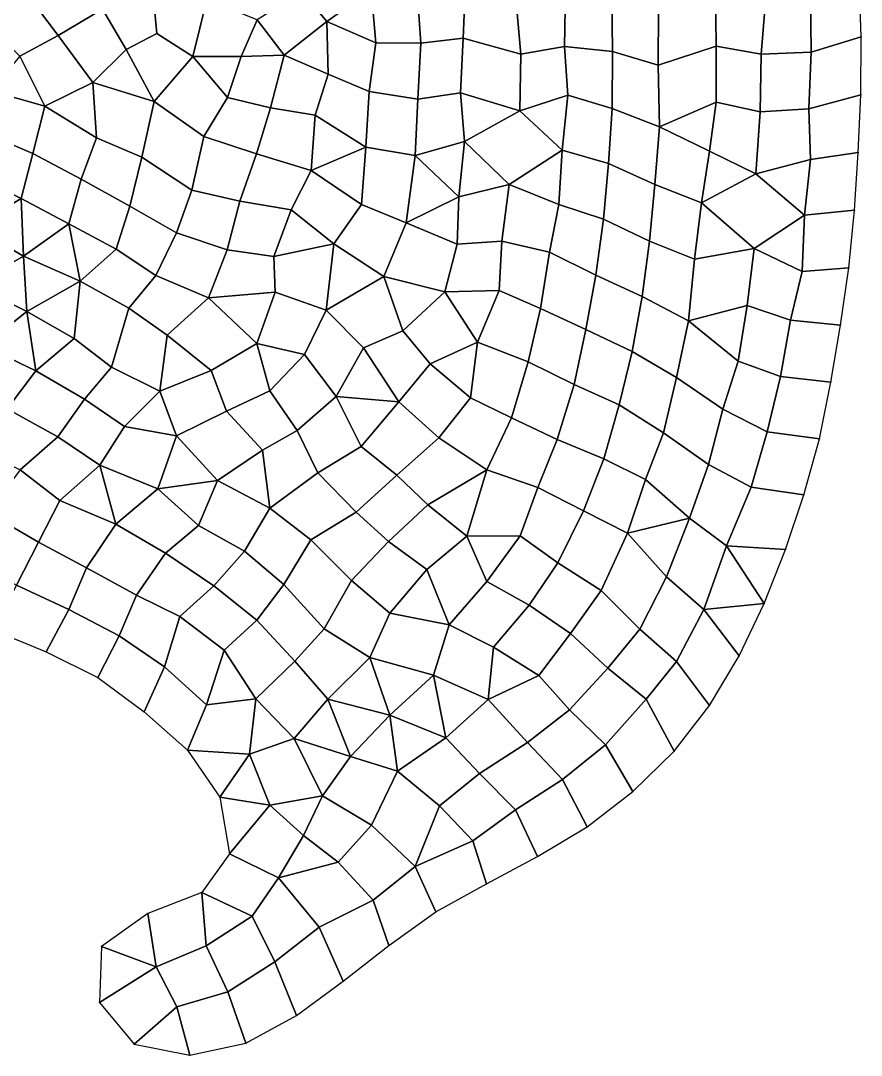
# Model space of a CAD drawing. Extents: x 380827 to 407438, y 6452886 to 6483357.
# Drawn here: x 387704 to 389445, y 6455724 to 6457866 of the extents above; entities that cross this region are included whole.
import ezdxf

# ---------------------------------------------------------------- set-up
doc = ezdxf.new("R2010")
doc.units = 0
for name, color, linetype in [('MESH_BOUND', 25, 'CONTINUOUS'), ('MESH_ELEMS', 18, 'CONTINUOUS'), ('MESH_NODES', 18, 'CONTINUOUS')]:
    doc.layers.add(name, color=color, linetype=linetype)

msp = doc.modelspace()

# ---------------------------------------------------------------- linework, layer by layer
at = {"layer": 'MESH_BOUND', "color": 25}
for points in [[(389444.937, 6457833.05, -0.003), (389440.752, 6457952.85, -0.002)], [(389443.866, 6457713.18, -0.006), (389444.937, 6457833.05, -0.003)], [(389438.583, 6457593.41, -0.003), (389443.866, 6457713.18, -0.006)], [(389430.709, 6457473.78, -0.001), (389438.583, 6457593.41, -0.003)], [(389418.852, 6457354.5, 0), (389430.709, 6457473.78, -0.001)], [(389401.864, 6457235.84, 0), (389418.852, 6457354.5, 0)], [(389381.888, 6457117.62, 0), (389401.864, 6457235.84, 0)], [(389358.033, 6457000.14, -0.001), (389381.888, 6457117.62, 0)], [(389326.099, 6456884.6, 0), (389358.033, 6457000.14, -0.001)], [(389287.913, 6456770.99, 0.001), (389326.099, 6456884.6, 0)], [(389243.524, 6456659.65, 0.001), (389287.913, 6456770.99, 0.001)], [(389192.122, 6456551.39, 0.001), (389243.524, 6456659.65, 0.001)], [(387645.717, 6456604.62, 0.006), (387756.762, 6456559.53, 0.016)], [(387756.762, 6456559.53, 0.016), (387863.608, 6456506.52, 0.007)], [(389130.595, 6456448.57, -0.002), (389192.122, 6456551.39, 0.001)], [(387863.608, 6456506.52, 0.007), (387959.884, 6456435.35, 0.004)], [(389057.439, 6456353.78, 0), (389130.595, 6456448.57, -0.002)], [(387959.884, 6456435.35, 0.004), (388049.17, 6456355.44, 0.009)], [(388049.17, 6456355.44, 0.009), (388116.151, 6456258.31, -0.041)], [(388971.958, 6456269.89, -0.023), (389057.439, 6456353.78, 0)], [(388116.151, 6456258.31, -0.041), (388136.516, 6456140.72, -0.054)], [(388876.841, 6456197.27, -0.001), (388971.958, 6456269.89, -0.023)], [(388774.239, 6456135.38, -0.05), (388876.841, 6456197.27, -0.001)], [(388136.516, 6456140.72, -0.054), (388078.772, 6456060.75, -0.377)], [(388668.625, 6456078.66, -0.037), (388774.239, 6456135.38, -0.05)], [(388563.576, 6456021.12, 0.042), (388668.625, 6456078.66, -0.037)], [(388078.772, 6456060.75, -0.377), (387967.043, 6456017.34, -0.343)], [(387967.043, 6456017.34, -0.343), (387871.595, 6455949.48, -0.621)], [(388466.21, 6455951.33, 0.065), (388563.576, 6456021.12, 0.042)], [(387871.595, 6455949.48, -0.621), (387867.337, 6455833.25, -0.447)], [(388371.802, 6455877.44, 0.036), (388466.21, 6455951.33, 0.065)], [(388275.228, 6455806.41, -0.105), (388371.802, 6455877.44, 0.036)], [(387867.337, 6455833.25, -0.447), (387938.968, 6455746.73, -0.694)], [(388170.366, 6455748.74, 0.034), (388275.228, 6455806.41, -0.105)], [(387938.968, 6455746.73, -0.694), (388053.975, 6455723.83, -0.032)], [(388053.975, 6455723.83, -0.032), (388170.366, 6455748.74, 0.034)]]:
    msp.add_polyline3d(points, dxfattribs=at)
at = {"layer": 'MESH_ELEMS', "color": 178}
for points in [[(387557.469, 6457953.29, -11.184), (387631.135, 6457862.02, -10.586), (387717.039, 6457921.04, -11.394), (387641.507, 6457995.83, -13.126)], [(388286.287, 6457926.57, -9.679), (388337.805, 6457864.71, -9.499), (388429.456, 6457930.49, -9.166), (388352.852, 6457995.29, -9.426)], [(387717.039, 6457921.04, -11.394), (387781.692, 6457835.8, -10.48), (387873.406, 6457890.03, -10.465), (387818.106, 6457973.34, -10.967)], [(388525.962, 6457919.73, -8.22), (388532.43, 6457820.07, -6.489), (388620.615, 6457830.15, -6.277), (388624.869, 6457946.15, -7.261)], [(388624.869, 6457946.15, -7.261), (388620.615, 6457830.15, -6.277), (388739.818, 6457797.32, -4.988), (388731.095, 6457897.27, -5.558)], [(389339.974, 6457921.23, -0.626), (389341.005, 6457800.93, -0.494), (389444.937, 6457833.05, -0.003), (389440.752, 6457952.85, -0.002)], [(387631.135, 6457862.02, -10.586), (387702.264, 6457792.89, -10.28), (387781.692, 6457835.8, -10.48), (387717.039, 6457921.04, -11.394)], [(387873.406, 6457890.03, -10.465), (387922.448, 6457806.84, -10.116), (387986.212, 6457840.01, -10.078), (387976.852, 6457934.53, -10.23)], [(387976.852, 6457934.53, -10.23), (387986.212, 6457840.01, -10.078), (388060.499, 6457792.18, -9.878), (388089.701, 6457910.22, -9.96)], [(388193.597, 6457868.09, -9.799), (388249.447, 6457795.05, -9.721), (388337.805, 6457864.71, -9.499), (388286.287, 6457926.57, -9.679)], [(388439.256, 6457820.55, -8.336), (388429.456, 6457930.49, -9.166), (388337.805, 6457864.71, -9.499), (388439.256, 6457820.55, -8.336)], [(388429.456, 6457930.49, -9.166), (388439.256, 6457820.55, -8.336), (388532.43, 6457820.07, -6.489), (388525.962, 6457919.73, -8.22)], [(388731.095, 6457897.27, -5.558), (388739.818, 6457797.32, -4.988), (388830.089, 6457813.11, -5.736), (388832.231, 6457931.23, -6.062)], [(388832.231, 6457931.23, -6.062), (388830.089, 6457813.11, -5.736), (388929.609, 6457802.66, -3.886), (388928.124, 6457919.79, -5.626)], [(389024.89, 6457891.11, -1.837), (389024.135, 6457774.41, -1.478), (389144.657, 6457813.97, -1.06), (389142.931, 6457930.53, -1.215)], [(389142.931, 6457930.53, -1.215), (389144.657, 6457813.97, -1.06), (389237.183, 6457796.84, -0.641), (389245.988, 6457898.11, -0.886)], [(389245.988, 6457898.11, -0.886), (389237.183, 6457796.84, -0.641), (389341.005, 6457800.93, -0.494), (389339.974, 6457921.23, -0.626)], [(388089.701, 6457910.22, -9.96), (388060.499, 6457792.18, -9.878), (388160.559, 6457792.24, -9.76), (388193.597, 6457868.09, -9.799)], [(388928.124, 6457919.79, -5.626), (388929.609, 6457802.66, -3.886), (389024.135, 6457774.41, -1.478), (389024.89, 6457891.11, -1.837)], [(387781.692, 6457835.8, -10.48), (387853.051, 6457738.26, -9.991), (387922.448, 6457806.84, -10.116), (387873.406, 6457890.03, -10.465)], [(388249.447, 6457795.05, -9.721), (388193.597, 6457868.09, -9.799), (388160.559, 6457792.24, -9.76), (388249.447, 6457795.05, -9.721)], [(388340.627, 6457755.73, -8.967), (388337.805, 6457864.71, -9.499), (388249.447, 6457795.05, -9.721), (388340.627, 6457755.73, -8.967)], [(388337.805, 6457864.71, -9.499), (388340.627, 6457755.73, -8.967), (388425.674, 6457719.97, -7.688), (388439.256, 6457820.55, -8.336)], [(387702.264, 6457792.89, -10.28), (387754.162, 6457689.17, -9.941), (387853.051, 6457738.26, -9.991), (387781.692, 6457835.8, -10.48)], [(387922.448, 6457806.84, -10.116), (387980.504, 6457699.18, -9.818), (388060.499, 6457792.18, -9.878), (387986.212, 6457840.01, -10.078)], [(388439.256, 6457820.55, -8.336), (388425.674, 6457719.97, -7.688), (388526.67, 6457703.63, -5.897), (388532.43, 6457820.07, -6.489)], [(388532.43, 6457820.07, -6.489), (388526.67, 6457703.63, -5.897), (388615.048, 6457716.78, -5.567), (388620.615, 6457830.15, -6.277)], [(388620.615, 6457830.15, -6.277), (388615.048, 6457716.78, -5.567), (388737.439, 6457680.04, -3.299), (388739.818, 6457797.32, -4.988)], [(388739.818, 6457797.32, -4.988), (388737.439, 6457680.04, -3.299), (388837.027, 6457712.2, -3.781), (388830.089, 6457813.11, -5.736)], [(388830.089, 6457813.11, -5.736), (388837.027, 6457712.2, -3.781), (388928.719, 6457684.73, -1.797), (388929.609, 6457802.66, -3.886)], [(389024.135, 6457774.41, -1.478), (389027.009, 6457646.8, -1.16), (389144.086, 6457697.98, -0.811), (389144.657, 6457813.97, -1.06)], [(389144.657, 6457813.97, -1.06), (389144.086, 6457697.98, -0.811), (389235.175, 6457677.57, -0.573), (389237.183, 6457796.84, -0.641)], [(389341.005, 6457800.93, -0.494), (389336.175, 6457683.92, -0.315), (389443.866, 6457713.18, -0.006), (389444.937, 6457833.05, -0.003)], [(387754.162, 6457689.17, -9.941), (387702.264, 6457792.89, -10.28), (387641.054, 6457721.17, -10.077), (387754.162, 6457689.17, -9.941)], [(387980.504, 6457699.18, -9.818), (387922.448, 6457806.84, -10.116), (387853.051, 6457738.26, -9.991), (387980.504, 6457699.18, -9.818)], [(388060.499, 6457792.18, -9.878), (387980.504, 6457699.18, -9.818), (388083.04, 6457626.64, -9.548), (388132.013, 6457707.17, -9.672)], [(388160.559, 6457792.24, -9.76), (388060.499, 6457792.18, -9.878), (388132.013, 6457707.17, -9.672), (388160.559, 6457792.24, -9.76)], [(388160.559, 6457792.24, -9.76), (388132.013, 6457707.17, -9.672), (388221.434, 6457686.05, -9.549), (388249.447, 6457795.05, -9.721)], [(388249.447, 6457795.05, -9.721), (388221.434, 6457686.05, -9.549), (388313.867, 6457670.72, -9.082), (388340.627, 6457755.73, -8.967)], [(388929.609, 6457802.66, -3.886), (388928.719, 6457684.73, -1.797), (389027.009, 6457646.8, -1.16), (389024.135, 6457774.41, -1.478)], [(389237.183, 6457796.84, -0.641), (389235.175, 6457677.57, -0.573), (389336.175, 6457683.92, -0.315), (389341.005, 6457800.93, -0.494)], [(388340.627, 6457755.73, -8.967), (388313.867, 6457670.72, -9.082), (388418.989, 6457604.21, -7.721), (388425.674, 6457719.97, -7.688)], [(387860.989, 6457624.03, -9.745), (387853.051, 6457738.26, -9.991), (387754.162, 6457689.17, -9.941), (387860.989, 6457624.03, -9.745)], [(387853.051, 6457738.26, -9.991), (387860.989, 6457624.03, -9.745), (387955.141, 6457583.69, -9.568), (387980.504, 6457699.18, -9.818)], [(387641.054, 6457721.17, -10.077), (387625.187, 6457635.89, -10.001), (387729.207, 6457591.29, -9.762), (387754.162, 6457689.17, -9.941)], [(388132.013, 6457707.17, -9.672), (388083.04, 6457626.64, -9.548), (388192.109, 6457590.83, -9.214), (388221.434, 6457686.05, -9.549)], [(388425.674, 6457719.97, -7.688), (388418.989, 6457604.21, -7.721), (388520.698, 6457586.91, -5.007), (388526.67, 6457703.63, -5.897)], [(388526.67, 6457703.63, -5.897), (388520.698, 6457586.91, -5.007), (388622.794, 6457616.38, -3.654), (388615.048, 6457716.78, -5.567)], [(388737.439, 6457680.04, -3.299), (388615.048, 6457716.78, -5.567), (388622.794, 6457616.38, -3.654), (388737.439, 6457680.04, -3.299)], [(388837.027, 6457712.2, -3.781), (388737.439, 6457680.04, -3.299), (388825.678, 6457598.29, -2.003), (388837.027, 6457712.2, -3.781)], [(388837.027, 6457712.2, -3.781), (388825.678, 6457598.29, -2.003), (388921.581, 6457570.33, -1.557), (388928.719, 6457684.73, -1.797)], [(389336.175, 6457683.92, -0.315), (389339.413, 6457579.09, -0.379), (389438.583, 6457593.41, -0.003), (389443.866, 6457713.18, -0.006)], [(387754.162, 6457689.17, -9.941), (387729.207, 6457591.29, -9.762), (387829.043, 6457538.2, -9.58), (387860.989, 6457624.03, -9.745)], [(387980.504, 6457699.18, -9.818), (387955.141, 6457583.69, -9.568), (388058.486, 6457515.21, -9.192), (388083.04, 6457626.64, -9.548)], [(388221.434, 6457686.05, -9.549), (388192.109, 6457590.83, -9.214), (388305.342, 6457556.3, -8.716), (388313.867, 6457670.72, -9.082)], [(388928.719, 6457684.73, -1.797), (388921.581, 6457570.33, -1.557), (389017.383, 6457527.06, -1.225), (389027.009, 6457646.8, -1.16)], [(389144.086, 6457697.98, -0.811), (389027.009, 6457646.8, -1.16), (389130.76, 6457596.36, -0.83), (389144.086, 6457697.98, -0.811)], [(389144.086, 6457697.98, -0.811), (389130.76, 6457596.36, -0.83), (389226.586, 6457549.52, -0.691), (389235.175, 6457677.57, -0.573)], [(388418.989, 6457604.21, -7.721), (388313.867, 6457670.72, -9.082), (388305.342, 6457556.3, -8.716), (388418.989, 6457604.21, -7.721)], [(388622.794, 6457616.38, -3.654), (388715.425, 6457527.16, -2.582), (388825.678, 6457598.29, -2.003), (388737.439, 6457680.04, -3.299)], [(389235.175, 6457677.57, -0.573), (389226.586, 6457549.52, -0.691), (389339.413, 6457579.09, -0.379), (389336.175, 6457683.92, -0.315)], [(389027.009, 6457646.8, -1.16), (389017.383, 6457527.06, -1.225), (389113.971, 6457489.03, -0.859), (389130.76, 6457596.36, -0.83)], [(387625.187, 6457635.89, -10.001), (387605.084, 6457548.05, -9.745), (387704.914, 6457497.86, -9.452), (387729.207, 6457591.29, -9.762)], [(387860.989, 6457624.03, -9.745), (387829.043, 6457538.2, -9.58), (387929.862, 6457482.37, -9.158), (387955.141, 6457583.69, -9.568)], [(388083.04, 6457626.64, -9.548), (388058.486, 6457515.21, -9.192), (388158.009, 6457492.43, -9.112), (388192.109, 6457590.83, -9.214)], [(388418.989, 6457604.21, -7.721), (388305.342, 6457556.3, -8.716), (388409.986, 6457485.8, -7.987), (388418.989, 6457604.21, -7.721)], [(388418.989, 6457604.21, -7.721), (388409.986, 6457485.8, -7.987), (388502.015, 6457447.96, -5.099), (388520.698, 6457586.91, -5.007)], [(388622.794, 6457616.38, -3.654), (388520.698, 6457586.91, -5.007), (388611.544, 6457501.62, -3.61), (388622.794, 6457616.38, -3.654)], [(388715.425, 6457527.16, -2.582), (388622.794, 6457616.38, -3.654), (388611.544, 6457501.62, -3.61), (388715.425, 6457527.16, -2.582)], [(387729.207, 6457591.29, -9.762), (387704.914, 6457497.86, -9.452), (387803.921, 6457445.77, -8.819), (387829.043, 6457538.2, -9.58)], [(387955.141, 6457583.69, -9.568), (387929.862, 6457482.37, -9.158), (388026.595, 6457426.85, -8.645), (388058.486, 6457515.21, -9.192)], [(388192.109, 6457590.83, -9.214), (388158.009, 6457492.43, -9.112), (388263.84, 6457474.87, -8.811), (388305.342, 6457556.3, -8.716)], [(388611.544, 6457501.62, -3.61), (388520.698, 6457586.91, -5.007), (388502.015, 6457447.96, -5.099), (388611.544, 6457501.62, -3.61)], [(388818.704, 6457485.73, -1.819), (388825.678, 6457598.29, -2.003), (388715.425, 6457527.16, -2.582), (388818.704, 6457485.73, -1.819)], [(388825.678, 6457598.29, -2.003), (388818.704, 6457485.73, -1.819), (388911.233, 6457455.18, -1.496), (388921.581, 6457570.33, -1.557)], [(389226.586, 6457549.52, -0.691), (389130.76, 6457596.36, -0.83), (389113.971, 6457489.03, -0.859), (389226.586, 6457549.52, -0.691)], [(389339.413, 6457579.09, -0.379), (389226.586, 6457549.52, -0.691), (389327.48, 6457463.75, -0.371), (389339.413, 6457579.09, -0.379)], [(389339.413, 6457579.09, -0.379), (389327.48, 6457463.75, -0.371), (389430.709, 6457473.78, -0.001), (389438.583, 6457593.41, -0.003)], [(388305.342, 6457556.3, -8.716), (388263.84, 6457474.87, -8.811), (388352.35, 6457404.18, -8.397), (388409.986, 6457485.8, -7.987)], [(388921.581, 6457570.33, -1.557), (388911.233, 6457455.18, -1.496), (389006.392, 6457409.52, -1.139), (389017.383, 6457527.06, -1.225)], [(387704.914, 6457497.86, -9.452), (387605.084, 6457548.05, -9.745), (387606.927, 6457439.1, -5.639), (387704.914, 6457497.86, -9.452)], [(387829.043, 6457538.2, -9.58), (387803.921, 6457445.77, -8.819), (387901.608, 6457393.31, -7.771), (387929.862, 6457482.37, -9.158)], [(389113.971, 6457489.03, -0.859), (389222.888, 6457394.5, -0.51), (389327.48, 6457463.75, -0.371), (389226.586, 6457549.52, -0.691)], [(388058.486, 6457515.21, -9.192), (388026.595, 6457426.85, -8.645), (388131.245, 6457392.09, -8.509), (388158.009, 6457492.43, -9.112)], [(388611.544, 6457501.62, -3.61), (388607.837, 6457403.84, -3.612), (388700.166, 6457410.04, -2.9), (388715.425, 6457527.16, -2.582)], [(388715.425, 6457527.16, -2.582), (388700.166, 6457410.04, -2.9), (388799.038, 6457387.32, -1.869), (388818.704, 6457485.73, -1.819)], [(389017.383, 6457527.06, -1.225), (389006.392, 6457409.52, -1.139), (389099.576, 6457372.88, -0.774), (389113.971, 6457489.03, -0.859)], [(387704.914, 6457497.86, -9.452), (387606.927, 6457439.1, -5.639), (387709.573, 6457378.59, -5.596), (387704.914, 6457497.86, -9.452)], [(387803.921, 6457445.77, -8.819), (387704.914, 6457497.86, -9.452), (387709.573, 6457378.59, -5.596), (387803.921, 6457445.77, -8.819)], [(388158.009, 6457492.43, -9.112), (388131.245, 6457392.09, -8.509), (388228.538, 6457377.88, -8.648), (388263.84, 6457474.87, -8.811)], [(388611.544, 6457501.62, -3.61), (388502.015, 6457447.96, -5.099), (388607.837, 6457403.84, -3.612), (388611.544, 6457501.62, -3.61)], [(387901.608, 6457393.31, -7.771), (387983.729, 6457338.49, -7.273), (388026.595, 6457426.85, -8.645), (387929.862, 6457482.37, -9.158)], [(388352.35, 6457404.18, -8.397), (388263.84, 6457474.87, -8.811), (388228.538, 6457377.88, -8.648), (388352.35, 6457404.18, -8.397)], [(388409.986, 6457485.8, -7.987), (388352.35, 6457404.18, -8.397), (388455.802, 6457336.9, -6.132), (388502.015, 6457447.96, -5.099)], [(388818.704, 6457485.73, -1.819), (388799.038, 6457387.32, -1.869), (388895.302, 6457339.38, -1.502), (388911.233, 6457455.18, -1.496)], [(389222.888, 6457394.5, -0.51), (389113.971, 6457489.03, -0.859), (389099.576, 6457372.88, -0.774), (389222.888, 6457394.5, -0.51)], [(389327.48, 6457463.75, -0.371), (389322.238, 6457346.95, -0.203), (389418.852, 6457354.5, 0), (389430.709, 6457473.78, -0.001)], [(388911.233, 6457455.18, -1.496), (388895.302, 6457339.38, -1.502), (388991.386, 6457295.37, -1.114), (389006.392, 6457409.52, -1.139)], [(389322.238, 6457346.95, -0.203), (389327.48, 6457463.75, -0.371), (389222.888, 6457394.5, -0.51), (389322.238, 6457346.95, -0.203)], [(387709.573, 6457378.59, -5.596), (387606.927, 6457439.1, -5.639), (387605.603, 6457319.52, -3.564), (387709.573, 6457378.59, -5.596)], [(387803.921, 6457445.77, -8.819), (387709.573, 6457378.59, -5.596), (387826.995, 6457327.3, -5.604), (387803.921, 6457445.77, -8.819)], [(387901.608, 6457393.31, -7.771), (387803.921, 6457445.77, -8.819), (387826.995, 6457327.3, -5.604), (387901.608, 6457393.31, -7.771)], [(388502.015, 6457447.96, -5.099), (388455.802, 6457336.9, -6.132), (388582.692, 6457304.89, -4.93), (388607.837, 6457403.84, -3.612)], [(387983.729, 6457338.49, -7.273), (388092.607, 6457292.39, -7.887), (388131.245, 6457392.09, -8.509), (388026.595, 6457426.85, -8.645)], [(388607.837, 6457403.84, -3.612), (388582.692, 6457304.89, -4.93), (388694.591, 6457307.92, -2.36), (388700.166, 6457410.04, -2.9)], [(388700.166, 6457410.04, -2.9), (388694.591, 6457307.92, -2.36), (388780.781, 6457270.43, -1.623), (388799.038, 6457387.32, -1.869)], [(389006.392, 6457409.52, -1.139), (388991.386, 6457295.37, -1.114), (389086.876, 6457244.65, -0.821), (389099.576, 6457372.88, -0.774)], [(387826.995, 6457327.3, -5.604), (387927.983, 6457271.27, -5.034), (387983.729, 6457338.49, -7.273), (387901.608, 6457393.31, -7.771)], [(388131.245, 6457392.09, -8.509), (388092.607, 6457292.39, -7.887), (388230.891, 6457304.52, -8.305), (388228.538, 6457377.88, -8.648)], [(388228.538, 6457377.88, -8.648), (388230.891, 6457304.52, -8.305), (388336.328, 6457266.72, -7.819), (388352.35, 6457404.18, -8.397)], [(388455.802, 6457336.9, -6.132), (388352.35, 6457404.18, -8.397), (388336.328, 6457266.72, -7.819), (388455.802, 6457336.9, -6.132)], [(388799.038, 6457387.32, -1.869), (388780.781, 6457270.43, -1.623), (388874.68, 6457226.68, -1.229), (388895.302, 6457339.38, -1.502)], [(389099.576, 6457372.88, -0.774), (389086.876, 6457244.65, -0.821), (389208.844, 6457276.45, -0.447), (389222.888, 6457394.5, -0.51)], [(389222.888, 6457394.5, -0.51), (389208.844, 6457276.45, -0.447), (389298.285, 6457245.95, -0.17), (389322.238, 6457346.95, -0.203)], [(387709.573, 6457378.59, -5.596), (387605.603, 6457319.52, -3.564), (387716.824, 6457264.24, -5.353), (387709.573, 6457378.59, -5.596)], [(387826.995, 6457327.3, -5.604), (387709.573, 6457378.59, -5.596), (387716.824, 6457264.24, -5.353), (387826.995, 6457327.3, -5.604)], [(389322.238, 6457346.95, -0.203), (389298.285, 6457245.95, -0.17), (389401.864, 6457235.84, 0), (389418.852, 6457354.5, 0)], [(387826.995, 6457327.3, -5.604), (387716.824, 6457264.24, -5.353), (387814.366, 6457208.14, -3.672), (387826.995, 6457327.3, -5.604)], [(387826.995, 6457327.3, -5.604), (387814.366, 6457208.14, -3.672), (387892.21, 6457149.06, -5.132), (387927.983, 6457271.27, -5.034)], [(387983.729, 6457338.49, -7.273), (387927.983, 6457271.27, -5.034), (388007.538, 6457215.37, -6.014), (388092.607, 6457292.39, -7.887)], [(388336.328, 6457266.72, -7.819), (388414.06, 6457189.01, -6.558), (388495.457, 6457224.27, -5.82), (388455.802, 6457336.9, -6.132)], [(388582.692, 6457304.89, -4.93), (388455.802, 6457336.9, -6.132), (388495.457, 6457224.27, -5.82), (388582.692, 6457304.89, -4.93)], [(388895.302, 6457339.38, -1.502), (388874.68, 6457226.68, -1.229), (388970.524, 6457181.36, -0.92), (388991.386, 6457295.37, -1.114)], [(387716.824, 6457264.24, -5.353), (387605.603, 6457319.52, -3.564), (387626.896, 6457193.22, -4.102), (387716.824, 6457264.24, -5.353)], [(388230.891, 6457304.52, -8.305), (388092.607, 6457292.39, -7.887), (388192.678, 6457198.02, -7.576), (388230.891, 6457304.52, -8.305)], [(388230.891, 6457304.52, -8.305), (388192.678, 6457198.02, -7.576), (388291.679, 6457175.05, -7.3), (388336.328, 6457266.72, -7.819)], [(388495.457, 6457224.27, -5.82), (388552.073, 6457156.07, -5.07), (388649.726, 6457200.71, -2.293), (388582.692, 6457304.89, -4.93)], [(388694.591, 6457307.92, -2.36), (388582.692, 6457304.89, -4.93), (388649.726, 6457200.71, -2.293), (388694.591, 6457307.92, -2.36)], [(388694.591, 6457307.92, -2.36), (388649.726, 6457200.71, -2.293), (388755.107, 6457159.97, -1.315), (388780.781, 6457270.43, -1.623)], [(388092.607, 6457292.39, -7.887), (388007.538, 6457215.37, -6.014), (388098.067, 6457142.18, -6.549), (388192.678, 6457198.02, -7.576)], [(388991.386, 6457295.37, -1.114), (388970.524, 6457181.36, -0.92), (389062.029, 6457127.4, -0.693), (389086.876, 6457244.65, -0.821)], [(387735.096, 6457141.11, -2.522), (387716.824, 6457264.24, -5.353), (387626.896, 6457193.22, -4.102), (387735.096, 6457141.11, -2.522)], [(387814.366, 6457208.14, -3.672), (387716.824, 6457264.24, -5.353), (387735.096, 6457141.11, -2.522), (387814.366, 6457208.14, -3.672)], [(387927.983, 6457271.27, -5.034), (387892.21, 6457149.06, -5.132), (387991.831, 6457098.95, -5.833), (388007.538, 6457215.37, -6.014)], [(388336.328, 6457266.72, -7.819), (388291.679, 6457175.05, -7.3), (388357.3, 6457088.16, -6.29), (388414.06, 6457189.01, -6.558)], [(388780.781, 6457270.43, -1.623), (388755.107, 6457159.97, -1.315), (388850.572, 6457112.82, -1.028), (388874.68, 6457226.68, -1.229)], [(389208.844, 6457276.45, -0.447), (389086.876, 6457244.65, -0.821), (389189.953, 6457161.2, -0.356), (389208.844, 6457276.45, -0.447)], [(389208.844, 6457276.45, -0.447), (389189.953, 6457161.2, -0.356), (389277.805, 6457129.71, -0.132), (389298.285, 6457245.95, -0.17)], [(389086.876, 6457244.65, -0.821), (389062.029, 6457127.4, -0.693), (389158.244, 6457061.66, -0.319), (389189.953, 6457161.2, -0.356)], [(389298.285, 6457245.95, -0.17), (389277.805, 6457129.71, -0.132), (389381.888, 6457117.62, 0), (389401.864, 6457235.84, 0)], [(388098.067, 6457142.18, -6.549), (388007.538, 6457215.37, -6.014), (387991.831, 6457098.95, -5.833), (388098.067, 6457142.18, -6.549)], [(388495.457, 6457224.27, -5.82), (388414.06, 6457189.01, -6.558), (388487.364, 6457077.15, -5.659), (388552.073, 6457156.07, -5.07)], [(388874.68, 6457226.68, -1.229), (388850.572, 6457112.82, -1.028), (388943.606, 6457070.91, -0.898), (388970.524, 6457181.36, -0.92)], [(387626.896, 6457193.22, -4.102), (387578.748, 6457122.15, -3.113), (387675.9, 6457062.71, -1.521), (387735.096, 6457141.11, -2.522)], [(387814.366, 6457208.14, -3.672), (387735.096, 6457141.11, -2.522), (387835.754, 6457082.52, -4.213), (387892.21, 6457149.06, -5.132)], [(388098.067, 6457142.18, -6.549), (388130.283, 6457057.56, -6.372), (388219.663, 6457099.64, -6.866), (388192.678, 6457198.02, -7.576)], [(388291.679, 6457175.05, -7.3), (388192.678, 6457198.02, -7.576), (388219.663, 6457099.64, -6.866), (388291.679, 6457175.05, -7.3)], [(388635.245, 6457085.61, -1.548), (388649.726, 6457200.71, -2.293), (388552.073, 6457156.07, -5.07), (388635.245, 6457085.61, -1.548)], [(388635.245, 6457085.61, -1.548), (388720.228, 6457043.9, -1.084), (388755.107, 6457159.97, -1.315), (388649.726, 6457200.71, -2.293)], [(388219.663, 6457099.64, -6.866), (388276.482, 6457017.85, -6.355), (388357.3, 6457088.16, -6.29), (388291.679, 6457175.05, -7.3)], [(388487.364, 6457077.15, -5.659), (388414.06, 6457189.01, -6.558), (388357.3, 6457088.16, -6.29), (388487.364, 6457077.15, -5.659)], [(388970.524, 6457181.36, -0.92), (388943.606, 6457070.91, -0.898), (389035.26, 6457012.74, -0.671), (389062.029, 6457127.4, -0.693)], [(387892.21, 6457149.06, -5.132), (387835.754, 6457082.52, -4.213), (387919.015, 6457025.93, -5.633), (387991.831, 6457098.95, -5.833)], [(388487.364, 6457077.15, -5.659), (388569.786, 6457002.74, -1.702), (388635.245, 6457085.61, -1.548), (388552.073, 6457156.07, -5.07)], [(388755.107, 6457159.97, -1.315), (388720.228, 6457043.9, -1.084), (388815.104, 6456999.14, -0.899), (388850.572, 6457112.82, -1.028)], [(389189.953, 6457161.2, -0.356), (389158.244, 6457061.66, -0.319), (389250.215, 6457014.79, -0.125), (389277.805, 6457129.71, -0.132)], [(387735.096, 6457141.11, -2.522), (387675.9, 6457062.71, -1.521), (387781.124, 6457004.36, -2.034), (387835.754, 6457082.52, -4.213)], [(387991.831, 6457098.95, -5.833), (388026.945, 6457007.02, -5.906), (388130.283, 6457057.56, -6.372), (388098.067, 6457142.18, -6.549)], [(389277.805, 6457129.71, -0.132), (389250.215, 6457014.79, -0.125), (389358.033, 6457000.14, -0.001), (389381.888, 6457117.62, 0)], [(388850.572, 6457112.82, -1.028), (388815.104, 6456999.14, -0.899), (388911.369, 6456959.32, -0.539), (388943.606, 6457070.91, -0.898)], [(389062.029, 6457127.4, -0.693), (389035.26, 6457012.74, -0.671), (389128.395, 6456947.01, -0.456), (389158.244, 6457061.66, -0.319)], [(388026.945, 6457007.02, -5.906), (387991.831, 6457098.95, -5.833), (387919.015, 6457025.93, -5.633), (388026.945, 6457007.02, -5.906)], [(388130.283, 6457057.56, -6.372), (388204.999, 6456977.35, -6.149), (388276.482, 6457017.85, -6.355), (388219.663, 6457099.64, -6.866)], [(388276.482, 6457017.85, -6.355), (388319.583, 6456930.23, -5.794), (388409.077, 6456984.8, -5.809), (388357.3, 6457088.16, -6.29)], [(388487.364, 6457077.15, -5.659), (388357.3, 6457088.16, -6.29), (388409.077, 6456984.8, -5.809), (388487.364, 6457077.15, -5.659)], [(388569.786, 6457002.74, -1.702), (388669.64, 6456936.51, -0.79), (388720.228, 6457043.9, -1.084), (388635.245, 6457085.61, -1.548)], [(387835.754, 6457082.52, -4.213), (387781.124, 6457004.36, -2.034), (387868.034, 6456945.94, -1.886), (387919.015, 6457025.93, -5.633)], [(388409.077, 6456984.8, -5.809), (388482.637, 6456924.95, -2.341), (388569.786, 6457002.74, -1.702), (388487.364, 6457077.15, -5.659)], [(388943.606, 6457070.91, -0.898), (388911.369, 6456959.32, -0.539), (388998.251, 6456916.03, -0.57), (389035.26, 6457012.74, -0.671)], [(387675.9, 6457062.71, -1.521), (387590.988, 6456991.66, -0.213), (387702.903, 6456936.55, -0.219), (387781.124, 6457004.36, -2.034)], [(388130.283, 6457057.56, -6.372), (388026.945, 6457007.02, -5.906), (388111.759, 6456914.24, -4.751), (388204.999, 6456977.35, -6.149)], [(388720.228, 6457043.9, -1.084), (388669.64, 6456936.51, -0.79), (388775.297, 6456899.96, -0.037), (388815.104, 6456999.14, -0.899)], [(389158.244, 6457061.66, -0.319), (389128.395, 6456947.01, -0.456), (389217.012, 6456900.61, -0.133), (389250.215, 6457014.79, -0.125)], [(387919.015, 6457025.93, -5.633), (387868.034, 6456945.94, -1.886), (387987.788, 6456896.87, -4.027), (388026.945, 6457007.02, -5.906)], [(387781.124, 6457004.36, -2.034), (387702.903, 6456936.55, -0.219), (387784.72, 6456872.82, -0.156), (387868.034, 6456945.94, -1.886)], [(388111.759, 6456914.24, -4.751), (388026.945, 6457007.02, -5.906), (387987.788, 6456896.87, -4.027), (388111.759, 6456914.24, -4.751)], [(388276.482, 6457017.85, -6.355), (388204.999, 6456977.35, -6.149), (388220.067, 6456856.98, -4.07), (388319.583, 6456930.23, -5.794)], [(388569.786, 6457002.74, -1.702), (388482.637, 6456924.95, -2.341), (388547.048, 6456863.73, -1.002), (388669.64, 6456936.51, -0.79)], [(388815.104, 6456999.14, -0.899), (388775.297, 6456899.96, -0.037), (388869.776, 6456851.69, -0.098), (388911.369, 6456959.32, -0.539)], [(389035.26, 6457012.74, -0.671), (388998.251, 6456916.03, -0.57), (389089.245, 6456836.41, -0.239), (389128.395, 6456947.01, -0.456)], [(389250.215, 6457014.79, -0.125), (389217.012, 6456900.61, -0.133), (389326.099, 6456884.6, 0), (389358.033, 6457000.14, -0.001)], [(388409.077, 6456984.8, -5.809), (388319.583, 6456930.23, -5.794), (388398.562, 6456848.62, -2.633), (388482.637, 6456924.95, -2.341)], [(388220.067, 6456856.98, -4.07), (388204.999, 6456977.35, -6.149), (388111.759, 6456914.24, -4.751), (388220.067, 6456856.98, -4.07)], [(388911.369, 6456959.32, -0.539), (388869.776, 6456851.69, -0.098), (388960.707, 6456805.26, -1.034), (388998.251, 6456916.03, -0.57)], [(387702.903, 6456936.55, -0.219), (387635.621, 6456847.52, -0.43), (387740.657, 6456786.52, -0.316), (387784.72, 6456872.82, -0.156)], [(387900.662, 6456823.82, -0.173), (387868.034, 6456945.94, -1.886), (387784.72, 6456872.82, -0.156), (387900.662, 6456823.82, -0.173)], [(387987.788, 6456896.87, -4.027), (387868.034, 6456945.94, -1.886), (387900.662, 6456823.82, -0.173), (387987.788, 6456896.87, -4.027)], [(388627.668, 6456798.99, -0.026), (388669.64, 6456936.51, -0.79), (388547.048, 6456863.73, -1.002), (388627.668, 6456798.99, -0.026)], [(388669.64, 6456936.51, -0.79), (388627.668, 6456798.99, -0.026), (388738.178, 6456799.26, -0.487), (388775.297, 6456899.96, -0.037)], [(389128.395, 6456947.01, -0.456), (389089.245, 6456836.41, -0.239), (389165.612, 6456778.62, -0.069), (389217.012, 6456900.61, -0.133)], [(388111.759, 6456914.24, -4.751), (387987.788, 6456896.87, -4.027), (388072.174, 6456820.73, -3.268), (388111.759, 6456914.24, -4.751)], [(388111.759, 6456914.24, -4.751), (388072.174, 6456820.73, -3.268), (388167.207, 6456767.71, -1.963), (388220.067, 6456856.98, -4.07)], [(388319.583, 6456930.23, -5.794), (388220.067, 6456856.98, -4.07), (388304.626, 6456791.15, -2.343), (388398.562, 6456848.62, -2.633)], [(388482.637, 6456924.95, -2.341), (388398.562, 6456848.62, -2.633), (388466.001, 6456787.62, -0.78), (388547.048, 6456863.73, -1.002)], [(389089.245, 6456836.41, -0.239), (388998.251, 6456916.03, -0.57), (388960.707, 6456805.26, -1.034), (389089.245, 6456836.41, -0.239)], [(387987.788, 6456896.87, -4.027), (387900.662, 6456823.82, -0.173), (388004.173, 6456763.49, -1.412), (388072.174, 6456820.73, -3.268)], [(388775.297, 6456899.96, -0.037), (388738.178, 6456799.26, -0.487), (388816.658, 6456744.02, -0.244), (388869.776, 6456851.69, -0.098)], [(389217.012, 6456900.61, -0.133), (389165.612, 6456778.62, -0.069), (389287.913, 6456770.99, 0.001), (389326.099, 6456884.6, 0)], [(387784.72, 6456872.82, -0.156), (387740.657, 6456786.52, -0.316), (387839.93, 6456733.55, -0.402), (387900.662, 6456823.82, -0.173)], [(388220.067, 6456856.98, -4.07), (388167.207, 6456767.71, -1.963), (388249.148, 6456698.7, -0.122), (388304.626, 6456791.15, -2.343)], [(388547.048, 6456863.73, -1.002), (388466.001, 6456787.62, -0.78), (388544.953, 6456730.09, -0.183), (388627.668, 6456798.99, -0.026)], [(388869.776, 6456851.69, -0.098), (388816.658, 6456744.02, -0.244), (388906.029, 6456686.58, -1.628), (388960.707, 6456805.26, -1.034)], [(387635.621, 6456847.52, -0.43), (387596.039, 6456753.06, -0.256), (387695.36, 6456697.74, -0.254), (387740.657, 6456786.52, -0.316)], [(388398.562, 6456848.62, -2.633), (388304.626, 6456791.15, -2.343), (388389.293, 6456707.02, -0.108), (388466.001, 6456787.62, -0.78)], [(389089.245, 6456836.41, -0.239), (388960.707, 6456805.26, -1.034), (389041.175, 6456714.65, -0.559), (389089.245, 6456836.41, -0.239)], [(389089.245, 6456836.41, -0.239), (389041.175, 6456714.65, -0.559), (389119.023, 6456647.02, -0.197), (389165.612, 6456778.62, -0.069)], [(387900.662, 6456823.82, -0.173), (387839.93, 6456733.55, -0.402), (387943.464, 6456676.66, -0.337), (388004.173, 6456763.49, -1.412)], [(388072.174, 6456820.73, -3.268), (388004.173, 6456763.49, -1.412), (388104.153, 6456696.13, -0.288), (388167.207, 6456767.71, -1.963)], [(387740.657, 6456786.52, -0.316), (387695.36, 6456697.74, -0.254), (387803.733, 6456647.22, -0.364), (387839.93, 6456733.55, -0.402)], [(388304.626, 6456791.15, -2.343), (388249.148, 6456698.7, -0.122), (388332.591, 6456606.86, -0.39), (388389.293, 6456707.02, -0.108)], [(388466.001, 6456787.62, -0.78), (388389.293, 6456707.02, -0.108), (388468.538, 6456639.18, -0.463), (388544.953, 6456730.09, -0.183)], [(388627.668, 6456798.99, -0.026), (388544.953, 6456730.09, -0.183), (388591.256, 6456615.14, -0.635), (388669.122, 6456705.11, -0.577)], [(388669.122, 6456705.11, -0.577), (388738.178, 6456799.26, -0.487), (388627.668, 6456798.99, -0.026), (388669.122, 6456705.11, -0.577)], [(388738.178, 6456799.26, -0.487), (388669.122, 6456705.11, -0.577), (388756.699, 6456655.72, -0.397), (388816.658, 6456744.02, -0.244)], [(388960.707, 6456805.26, -1.034), (388906.029, 6456686.58, -1.628), (388986.408, 6456606.55, -1.35), (389041.175, 6456714.65, -0.559)], [(388004.173, 6456763.49, -1.412), (387943.464, 6456676.66, -0.337), (388033.791, 6456632.58, -0.352), (388104.153, 6456696.13, -0.288)], [(388167.207, 6456767.71, -1.963), (388104.153, 6456696.13, -0.288), (388193.041, 6456624.64, -0.354), (388249.148, 6456698.7, -0.122)], [(389243.524, 6456659.65, 0.001), (389165.612, 6456778.62, -0.069), (389119.023, 6456647.02, -0.197), (389243.524, 6456659.65, 0.001)], [(389287.913, 6456770.99, 0.001), (389165.612, 6456778.62, -0.069), (389243.524, 6456659.65, 0.001), (389287.913, 6456770.99, 0.001)], [(388816.658, 6456744.02, -0.244), (388756.699, 6456655.72, -0.397), (388842.544, 6456597.24, -1.321), (388906.029, 6456686.58, -1.628)], [(387839.93, 6456733.55, -0.402), (387803.733, 6456647.22, -0.364), (387907.664, 6456592.71, -0.319), (387943.464, 6456676.66, -0.337)], [(388591.256, 6456615.14, -0.635), (388544.953, 6456730.09, -0.183), (388468.538, 6456639.18, -0.463), (388591.256, 6456615.14, -0.635)], [(388389.293, 6456707.02, -0.108), (388332.591, 6456606.86, -0.39), (388427.109, 6456547.63, -0.456), (388468.538, 6456639.18, -0.463)], [(388669.122, 6456705.11, -0.577), (388591.256, 6456615.14, -0.635), (388683.462, 6456569.25, -0.558), (388756.699, 6456655.72, -0.397)], [(389041.175, 6456714.65, -0.559), (388986.408, 6456606.55, -1.35), (389062.319, 6456539.18, -0.431), (389119.023, 6456647.02, -0.197)], [(387695.36, 6456697.74, -0.254), (387645.717, 6456604.62, 0.006), (387756.762, 6456559.53, 0.016), (387803.733, 6456647.22, -0.364)], [(388104.153, 6456696.13, -0.288), (388033.791, 6456632.58, -0.352), (388125.643, 6456562.86, -0.342), (388193.041, 6456624.64, -0.354)], [(388249.148, 6456698.7, -0.122), (388193.041, 6456624.64, -0.354), (388271.382, 6456540.16, -0.368), (388332.591, 6456606.86, -0.39)], [(388906.029, 6456686.58, -1.628), (388842.544, 6456597.24, -1.321), (388920.049, 6456525.59, -1.297), (388986.408, 6456606.55, -1.35)], [(387943.464, 6456676.66, -0.337), (387907.664, 6456592.71, -0.319), (388001.673, 6456528.13, -0.345), (388033.791, 6456632.58, -0.352)], [(389243.524, 6456659.65, 0.001), (389119.023, 6456647.02, -0.197), (389192.122, 6456551.39, 0.001), (389243.524, 6456659.65, 0.001)], [(387803.733, 6456647.22, -0.364), (387756.762, 6456559.53, 0.016), (387863.608, 6456506.52, 0.007), (387907.664, 6456592.71, -0.319)], [(388468.538, 6456639.18, -0.463), (388427.109, 6456547.63, -0.456), (388558.853, 6456511.35, -0.537), (388591.256, 6456615.14, -0.635)], [(388756.699, 6456655.72, -0.397), (388683.462, 6456569.25, -0.558), (388776.756, 6456510.2, -0.312), (388842.544, 6456597.24, -1.321)], [(389119.023, 6456647.02, -0.197), (389062.319, 6456539.18, -0.431), (389130.595, 6456448.57, -0.002), (389192.122, 6456551.39, 0.001)], [(388033.791, 6456632.58, -0.352), (388001.673, 6456528.13, -0.345), (388088.572, 6456449.84, -0.256), (388125.643, 6456562.86, -0.342)], [(388193.041, 6456624.64, -0.354), (388125.643, 6456562.86, -0.342), (388190.78, 6456461.75, -0.345), (388271.382, 6456540.16, -0.368)], [(388591.256, 6456615.14, -0.635), (388558.853, 6456511.35, -0.537), (388672.325, 6456460.41, -0.553), (388683.462, 6456569.25, -0.558)], [(387907.664, 6456592.71, -0.319), (387863.608, 6456506.52, 0.007), (387959.884, 6456435.35, 0.004), (388001.673, 6456528.13, -0.345)], [(388332.591, 6456606.86, -0.39), (388271.382, 6456540.16, -0.368), (388340.247, 6456461.43, -0.387), (388427.109, 6456547.63, -0.456)], [(388842.544, 6456597.24, -1.321), (388776.756, 6456510.2, -0.312), (388840.609, 6456439.03, -0.118), (388920.049, 6456525.59, -1.297)], [(388986.408, 6456606.55, -1.35), (388920.049, 6456525.59, -1.297), (388999.271, 6456461.2, -0.247), (389062.319, 6456539.18, -0.431)], [(388190.78, 6456461.75, -0.345), (388125.643, 6456562.86, -0.342), (388088.572, 6456449.84, -0.256), (388190.78, 6456461.75, -0.345)], [(388776.756, 6456510.2, -0.312), (388683.462, 6456569.25, -0.558), (388672.325, 6456460.41, -0.553), (388776.756, 6456510.2, -0.312)], [(388001.673, 6456528.13, -0.345), (387959.884, 6456435.35, 0.004), (388049.17, 6456355.44, 0.009), (388088.572, 6456449.84, -0.256)], [(388271.382, 6456540.16, -0.368), (388190.78, 6456461.75, -0.345), (388270.4, 6456379.87, -0.452), (388340.247, 6456461.43, -0.387)], [(388468.785, 6456427.88, -0.394), (388427.109, 6456547.63, -0.456), (388340.247, 6456461.43, -0.387), (388468.785, 6456427.88, -0.394)], [(388558.853, 6456511.35, -0.537), (388427.109, 6456547.63, -0.456), (388468.785, 6456427.88, -0.394), (388558.853, 6456511.35, -0.537)], [(389062.319, 6456539.18, -0.431), (388999.271, 6456461.2, -0.247), (389057.439, 6456353.78, 0), (389130.595, 6456448.57, -0.002)], [(388584.139, 6456381.53, -0.506), (388558.853, 6456511.35, -0.537), (388468.785, 6456427.88, -0.394), (388584.139, 6456381.53, -0.506)], [(388672.325, 6456460.41, -0.553), (388558.853, 6456511.35, -0.537), (388584.139, 6456381.53, -0.506), (388672.325, 6456460.41, -0.553)], [(388672.325, 6456460.41, -0.553), (388753.679, 6456371.66, -0.48), (388840.609, 6456439.03, -0.118), (388776.756, 6456510.2, -0.312)], [(388920.049, 6456525.59, -1.297), (388840.609, 6456439.03, -0.118), (388915.168, 6456366.79, -0.127), (388999.271, 6456461.2, -0.247)], [(388088.572, 6456449.84, -0.256), (388049.17, 6456355.44, 0.009), (388177.892, 6456347.22, -0.271), (388190.78, 6456461.75, -0.345)], [(388270.4, 6456379.87, -0.452), (388190.78, 6456461.75, -0.345), (388177.892, 6456347.22, -0.271), (388270.4, 6456379.87, -0.452)], [(388386.784, 6456342.92, -0.581), (388340.247, 6456461.43, -0.387), (388270.4, 6456379.87, -0.452), (388386.784, 6456342.92, -0.581)], [(388468.785, 6456427.88, -0.394), (388340.247, 6456461.43, -0.387), (388386.784, 6456342.92, -0.581), (388468.785, 6456427.88, -0.394)], [(388672.325, 6456460.41, -0.553), (388584.139, 6456381.53, -0.506), (388654.485, 6456307.12, -0.522), (388753.679, 6456371.66, -0.48)], [(388999.271, 6456461.2, -0.247), (388915.168, 6456366.79, -0.127), (388971.958, 6456269.89, -0.023), (389057.439, 6456353.78, 0)], [(388484.492, 6456312.27, -1.129), (388468.785, 6456427.88, -0.394), (388386.784, 6456342.92, -0.581), (388484.492, 6456312.27, -1.129)], [(388584.139, 6456381.53, -0.506), (388468.785, 6456427.88, -0.394), (388484.492, 6456312.27, -1.129), (388584.139, 6456381.53, -0.506)], [(388840.609, 6456439.03, -0.118), (388753.679, 6456371.66, -0.48), (388826.278, 6456295.09, -0.375), (388915.168, 6456366.79, -0.127)], [(388270.4, 6456379.87, -0.452), (388177.892, 6456347.22, -0.271), (388219.663, 6456242.01, -0.28), (388329.309, 6456261.28, -1.098)], [(388386.784, 6456342.92, -0.581), (388270.4, 6456379.87, -0.452), (388329.309, 6456261.28, -1.098), (388386.784, 6456342.92, -0.581)], [(388584.139, 6456381.53, -0.506), (388484.492, 6456312.27, -1.129), (388571.009, 6456240.76, -0.699), (388654.485, 6456307.12, -0.522)], [(388753.679, 6456371.66, -0.48), (388654.485, 6456307.12, -0.522), (388728.747, 6456232.31, -0.366), (388826.278, 6456295.09, -0.375)], [(388915.168, 6456366.79, -0.127), (388826.278, 6456295.09, -0.375), (388876.841, 6456197.27, -0.001), (388971.958, 6456269.89, -0.023)], [(388116.151, 6456258.31, -0.041), (388177.892, 6456347.22, -0.271), (388049.17, 6456355.44, 0.009), (388116.151, 6456258.31, -0.041)], [(388219.663, 6456242.01, -0.28), (388177.892, 6456347.22, -0.271), (388116.151, 6456258.31, -0.041), (388219.663, 6456242.01, -0.28)], [(388386.784, 6456342.92, -0.581), (388329.309, 6456261.28, -1.098), (388430.195, 6456200.12, -1.472), (388484.492, 6456312.27, -1.129)], [(388484.492, 6456312.27, -1.129), (388430.195, 6456200.12, -1.472), (388520.815, 6456115.13, -0.51), (388571.009, 6456240.76, -0.699)], [(388654.485, 6456307.12, -0.522), (388571.009, 6456240.76, -0.699), (388640.43, 6456168.2, -0.289), (388728.747, 6456232.31, -0.366)], [(388826.278, 6456295.09, -0.375), (388728.747, 6456232.31, -0.366), (388774.239, 6456135.38, -0.05), (388876.841, 6456197.27, -0.001)], [(388136.516, 6456140.72, -0.054), (388219.663, 6456242.01, -0.28), (388116.151, 6456258.31, -0.041), (388136.516, 6456140.72, -0.054)], [(388289.552, 6456178.75, -1.302), (388329.309, 6456261.28, -1.098), (388219.663, 6456242.01, -0.28), (388289.552, 6456178.75, -1.302)], [(388329.309, 6456261.28, -1.098), (388289.552, 6456178.75, -1.302), (388361.656, 6456123.63, -1.315), (388430.195, 6456200.12, -1.472)], [(388219.663, 6456242.01, -0.28), (388136.516, 6456140.72, -0.054), (388238.003, 6456091.66, -1.272), (388289.552, 6456178.75, -1.302)], [(388640.43, 6456168.2, -0.289), (388571.009, 6456240.76, -0.699), (388520.815, 6456115.13, -0.51), (388640.43, 6456168.2, -0.289)], [(388640.43, 6456168.2, -0.289), (388668.625, 6456078.66, -0.037), (388774.239, 6456135.38, -0.05), (388728.747, 6456232.31, -0.366)], [(388430.195, 6456200.12, -1.472), (388361.656, 6456123.63, -1.315), (388433.975, 6456045.12, -0.568), (388520.815, 6456115.13, -0.51)], [(388361.656, 6456123.63, -1.315), (388289.552, 6456178.75, -1.302), (388238.003, 6456091.66, -1.272), (388361.656, 6456123.63, -1.315)], [(388520.815, 6456115.13, -0.51), (388563.576, 6456021.12, 0.042), (388668.625, 6456078.66, -0.037), (388640.43, 6456168.2, -0.289)], [(388238.003, 6456091.66, -1.272), (388136.516, 6456140.72, -0.054), (388078.772, 6456060.75, -0.377), (388183.498, 6456011.92, -1.24)], [(388361.656, 6456123.63, -1.315), (388238.003, 6456091.66, -1.272), (388322.023, 6455989.49, -1.071), (388433.975, 6456045.12, -0.568)], [(388520.815, 6456115.13, -0.51), (388433.975, 6456045.12, -0.568), (388466.21, 6455951.33, 0.065), (388563.576, 6456021.12, 0.042)], [(388238.003, 6456091.66, -1.272), (388183.498, 6456011.92, -1.24), (388230.256, 6455917.12, -1.141), (388322.023, 6455989.49, -1.071)], [(388088.062, 6455950.45, -1.155), (388078.772, 6456060.75, -0.377), (387967.043, 6456017.34, -0.343), (387984.529, 6455907.16, -0.979)], [(388088.062, 6455950.45, -1.155), (388183.498, 6456011.92, -1.24), (388078.772, 6456060.75, -0.377), (388088.062, 6455950.45, -1.155)], [(388433.975, 6456045.12, -0.568), (388322.023, 6455989.49, -1.071), (388371.802, 6455877.44, 0.036), (388466.21, 6455951.33, 0.065)], [(387871.595, 6455949.48, -0.621), (387984.529, 6455907.16, -0.979), (387967.043, 6456017.34, -0.343), (387871.595, 6455949.48, -0.621)], [(388230.256, 6455917.12, -1.141), (388183.498, 6456011.92, -1.24), (388088.062, 6455950.45, -1.155), (388133.221, 6455855.61, -0.505)], [(388322.023, 6455989.49, -1.071), (388230.256, 6455917.12, -1.141), (388275.228, 6455806.41, -0.105), (388371.802, 6455877.44, 0.036)], [(387867.337, 6455833.25, -0.447), (387984.529, 6455907.16, -0.979), (387871.595, 6455949.48, -0.621), (387867.337, 6455833.25, -0.447)], [(388133.221, 6455855.61, -0.505), (388088.062, 6455950.45, -1.155), (387984.529, 6455907.16, -0.979), (388026.975, 6455824.39, -1.053)], [(388026.975, 6455824.39, -1.053), (387984.529, 6455907.16, -0.979), (387867.337, 6455833.25, -0.447), (387938.968, 6455746.73, -0.694)], [(388230.256, 6455917.12, -1.141), (388133.221, 6455855.61, -0.505), (388170.366, 6455748.74, 0.034), (388275.228, 6455806.41, -0.105)], [(388170.366, 6455748.74, 0.034), (388133.221, 6455855.61, -0.505), (388026.975, 6455824.39, -1.053), (388053.975, 6455723.83, -0.032)], [(387938.968, 6455746.73, -0.694), (388053.975, 6455723.83, -0.032), (388026.975, 6455824.39, -1.053), (387938.968, 6455746.73, -0.694)]]:
    msp.add_3dface(points, dxfattribs=at)
at = {"layer": 'MESH_NODES', "color": 18}
for p in [(388337.805, 6457864.71, -9.499), (387781.692, 6457835.8, -10.48), (387986.212, 6457840.01, -10.078), (388439.256, 6457820.55, -8.336), (388532.43, 6457820.07, -6.489), (388620.615, 6457830.15, -6.277), (388830.089, 6457813.11, -5.736), (389144.657, 6457813.97, -1.06), (389444.937, 6457833.05, -0.003), (387922.448, 6457806.84, -10.116), (388060.499, 6457792.18, -9.878), (388160.559, 6457792.24, -9.76), (388249.447, 6457795.05, -9.721), (388739.818, 6457797.32, -4.988), (388929.609, 6457802.66, -3.886), (389237.183, 6457796.84, -0.641), (389341.005, 6457800.93, -0.494), (389024.135, 6457774.41, -1.478), (388340.627, 6457755.73, -8.967), (387853.051, 6457738.26, -9.991), (388132.013, 6457707.17, -9.672), (388425.674, 6457719.97, -7.688), (388615.048, 6457716.78, -5.567), (388837.027, 6457712.2, -3.781), (389443.866, 6457713.18, -0.006), (387754.162, 6457689.17, -9.941), (387980.504, 6457699.18, -9.818), (388221.434, 6457686.05, -9.549), (388526.67, 6457703.63, -5.897), (388928.719, 6457684.73, -1.797), (389144.086, 6457697.98, -0.811), (388313.867, 6457670.72, -9.082), (388737.439, 6457680.04, -3.299), (389235.175, 6457677.57, -0.573), (389336.175, 6457683.92, -0.315), (389027.009, 6457646.8, -1.16), (387860.989, 6457624.03, -9.745), (388083.04, 6457626.64, -9.548), (388418.989, 6457604.21, -7.721), (388622.794, 6457616.38, -3.654), (387729.207, 6457591.29, -9.762), (387955.141, 6457583.69, -9.568), (388192.109, 6457590.83, -9.214), (388520.698, 6457586.91, -5.007), (388825.678, 6457598.29, -2.003), (389130.76, 6457596.36, -0.83), (389339.413, 6457579.09, -0.379), (389438.583, 6457593.41, -0.003), (388305.342, 6457556.3, -8.716), (388921.581, 6457570.33, -1.557), (387829.043, 6457538.2, -9.58), (389226.586, 6457549.52, -0.691), (388058.486, 6457515.21, -9.192), (388715.425, 6457527.16, -2.582), (389017.383, 6457527.06, -1.225), (387704.914, 6457497.86, -9.452), (388158.009, 6457492.43, -9.112), (388611.544, 6457501.62, -3.61), (387929.862, 6457482.37, -9.158), (388263.84, 6457474.87, -8.811), (388409.986, 6457485.8, -7.987), (388818.704, 6457485.73, -1.819), (389113.971, 6457489.03, -0.859), (389430.709, 6457473.78, -0.001), (388911.233, 6457455.18, -1.496), (389327.48, 6457463.75, -0.371), (387803.921, 6457445.77, -8.819), (388502.015, 6457447.96, -5.099), (388026.595, 6457426.85, -8.645), (388700.166, 6457410.04, -2.9), (389006.392, 6457409.52, -1.139), (387901.608, 6457393.31, -7.771), (388131.245, 6457392.09, -8.509), (388352.35, 6457404.18, -8.397), (388607.837, 6457403.84, -3.612), (388799.038, 6457387.32, -1.869), (389222.888, 6457394.5, -0.51), (387709.573, 6457378.59, -5.596), (388228.538, 6457377.88, -8.648), (389099.576, 6457372.88, -0.774), (389322.238, 6457346.95, -0.203), (389418.852, 6457354.5, 0), (387826.995, 6457327.3, -5.604), (387983.729, 6457338.49, -7.273), (388455.802, 6457336.9, -6.132), (388895.302, 6457339.38, -1.502), (388230.891, 6457304.52, -8.305), (388582.692, 6457304.89, -4.93), (388694.591, 6457307.92, -2.36), (388092.607, 6457292.39, -7.887), (388991.386, 6457295.37, -1.114), (387716.824, 6457264.24, -5.353), (387927.983, 6457271.27, -5.034), (388336.328, 6457266.72, -7.819), (388780.781, 6457270.43, -1.623), (389208.844, 6457276.45, -0.447), (389086.876, 6457244.65, -0.821), (389298.285, 6457245.95, -0.17), (389401.864, 6457235.84, 0), (388007.538, 6457215.37, -6.014), (388495.457, 6457224.27, -5.82), (388874.68, 6457226.68, -1.229), (387814.366, 6457208.14, -3.672), (388192.678, 6457198.02, -7.576), (388649.726, 6457200.71, -2.293), (388291.679, 6457175.05, -7.3), (388414.06, 6457189.01, -6.558), (388970.524, 6457181.36, -0.92), (387892.21, 6457149.06, -5.132), (388552.073, 6457156.07, -5.07), (388755.107, 6457159.97, -1.315), (389189.953, 6457161.2, -0.356), (387735.096, 6457141.11, -2.522), (388098.067, 6457142.18, -6.549), (389277.805, 6457129.71, -0.132), (388850.572, 6457112.82, -1.028), (389062.029, 6457127.4, -0.693), (389381.888, 6457117.62, 0), (387991.831, 6457098.95, -5.833), (388219.663, 6457099.64, -6.866), (388357.3, 6457088.16, -6.29), (388635.245, 6457085.61, -1.548), (387835.754, 6457082.52, -4.213), (388487.364, 6457077.15, -5.659), (388943.606, 6457070.91, -0.898), (388130.283, 6457057.56, -6.372), (388720.228, 6457043.9, -1.084), (389158.244, 6457061.66, -0.319), (387919.015, 6457025.93, -5.633), (387781.124, 6457004.36, -2.034), (388026.945, 6457007.02, -5.906), (388276.482, 6457017.85, -6.355), (388569.786, 6457002.74, -1.702), (388815.104, 6456999.14, -0.899), (389035.26, 6457012.74, -0.671), (389250.215, 6457014.79, -0.125), (389358.033, 6457000.14, -0.001), (388409.077, 6456984.8, -5.809), (388204.999, 6456977.35, -6.149), (388911.369, 6456959.32, -0.539), (387868.034, 6456945.94, -1.886), (388669.64, 6456936.51, -0.79), (389128.395, 6456947.01, -0.456), (388111.759, 6456914.24, -4.751), (388319.583, 6456930.23, -5.794), (388482.637, 6456924.95, -2.341), (388998.251, 6456916.03, -0.57), (387987.788, 6456896.87, -4.027), (388775.297, 6456899.96, -0.037), (389217.012, 6456900.61, -0.133), (387784.72, 6456872.82, -0.156), (389326.099, 6456884.6, 0), (388220.067, 6456856.98, -4.07), (388547.048, 6456863.73, -1.002), (388869.776, 6456851.69, -0.098), (388398.562, 6456848.62, -2.633), (389089.245, 6456836.41, -0.239), (387900.662, 6456823.82, -0.173), (388072.174, 6456820.73, -3.268), (387740.657, 6456786.52, -0.316), (388304.626, 6456791.15, -2.343), (388466.001, 6456787.62, -0.78), (388627.668, 6456798.99, -0.026), (388738.178, 6456799.26, -0.487), (388960.707, 6456805.26, -1.034), (388004.173, 6456763.49, -1.412), (388167.207, 6456767.71, -1.963), (389165.612, 6456778.62, -0.069), (389287.913, 6456770.99, 0.001), (388816.658, 6456744.02, -0.244), (387839.93, 6456733.55, -0.402), (388544.953, 6456730.09, -0.183), (388389.293, 6456707.02, -0.108), (388669.122, 6456705.11, -0.577), (389041.175, 6456714.65, -0.559), (388104.153, 6456696.13, -0.288), (388249.148, 6456698.7, -0.122), (388906.029, 6456686.58, -1.628), (387943.464, 6456676.66, -0.337), (389243.524, 6456659.65, 0.001), (387803.733, 6456647.22, -0.364), (388468.538, 6456639.18, -0.463), (388756.699, 6456655.72, -0.397), (389119.023, 6456647.02, -0.197), (388033.791, 6456632.58, -0.352), (388193.041, 6456624.64, -0.354), (388591.256, 6456615.14, -0.635), (387907.664, 6456592.71, -0.319), (388332.591, 6456606.86, -0.39), (388842.544, 6456597.24, -1.321), (388986.408, 6456606.55, -1.35), (387756.762, 6456559.53, 0.016), (388125.643, 6456562.86, -0.342), (388683.462, 6456569.25, -0.558), (389192.122, 6456551.39, 0.001), (388001.673, 6456528.13, -0.345), (388271.382, 6456540.16, -0.368), (388427.109, 6456547.63, -0.456), (389062.319, 6456539.18, -0.431), (387863.608, 6456506.52, 0.007), (388558.853, 6456511.35, -0.537), (388776.756, 6456510.2, -0.312), (388920.049, 6456525.59, -1.297), (388088.572, 6456449.84, -0.256), (388190.78, 6456461.75, -0.345), (388340.247, 6456461.43, -0.387), (388672.325, 6456460.41, -0.553), (388999.271, 6456461.2, -0.247), (389130.595, 6456448.57, -0.002), (387959.884, 6456435.35, 0.004), (388468.785, 6456427.88, -0.394), (388840.609, 6456439.03, -0.118), (388270.4, 6456379.87, -0.452), (388584.139, 6456381.53, -0.506), (388753.679, 6456371.66, -0.48), (388915.168, 6456366.79, -0.127), (388049.17, 6456355.44, 0.009), (388177.892, 6456347.22, -0.271), (388386.784, 6456342.92, -0.581), (389057.439, 6456353.78, 0), (388484.492, 6456312.27, -1.129), (388654.485, 6456307.12, -0.522), (388826.278, 6456295.09, -0.375), (388116.151, 6456258.31, -0.041), (388329.309, 6456261.28, -1.098), (388971.958, 6456269.89, -0.023), (388219.663, 6456242.01, -0.28), (388571.009, 6456240.76, -0.699), (388728.747, 6456232.31, -0.366), (388430.195, 6456200.12, -1.472), (388876.841, 6456197.27, -0.001), (388289.552, 6456178.75, -1.302), (388640.43, 6456168.2, -0.289), (388136.516, 6456140.72, -0.054), (388361.656, 6456123.63, -1.315), (388774.239, 6456135.38, -0.05), (388520.815, 6456115.13, -0.51), (388238.003, 6456091.66, -1.272), (388668.625, 6456078.66, -0.037), (388078.772, 6456060.75, -0.377), (388433.975, 6456045.12, -0.568), (387967.043, 6456017.34, -0.343), (388563.576, 6456021.12, 0.042), (388183.498, 6456011.92, -1.24), (388322.023, 6455989.49, -1.071), (387871.595, 6455949.48, -0.621), (388088.062, 6455950.45, -1.155), (388466.21, 6455951.33, 0.065), (387984.529, 6455907.16, -0.979), (388230.256, 6455917.12, -1.141), (388371.802, 6455877.44, 0.036), (388133.221, 6455855.61, -0.505), (387867.337, 6455833.25, -0.447), (388026.975, 6455824.39, -1.053), (388275.228, 6455806.41, -0.105), (387938.968, 6455746.73, -0.694), (388170.366, 6455748.74, 0.034), (388053.975, 6455723.83, -0.032)]:
    msp.add_point(p, dxfattribs=at)

doc.saveas('drawing.dxf')
